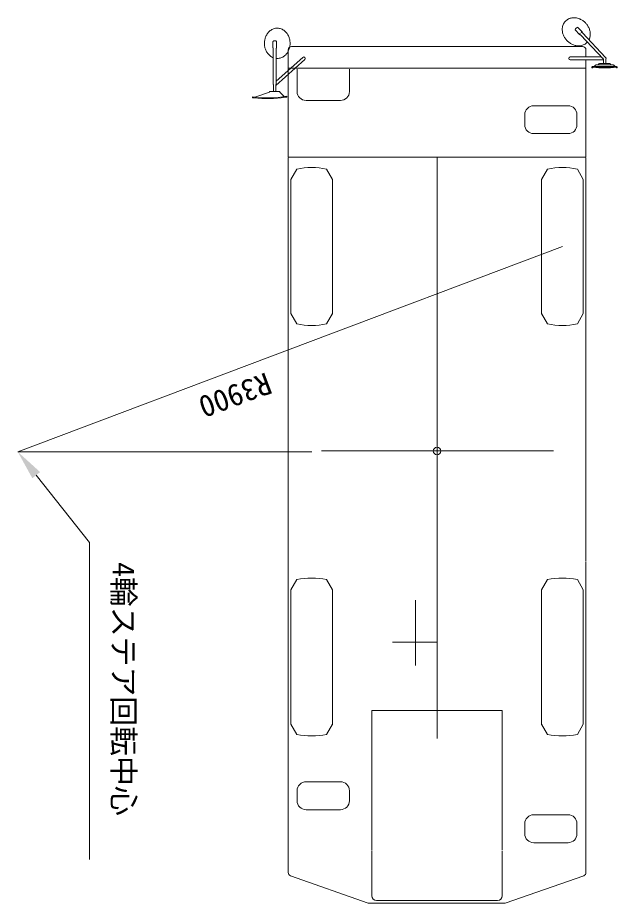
# Model space of a CAD drawing. Units: millimetres, scale not verified. Extents: x -32926 to 7352, y -3614 to 21331.
# Drawn here: x 3335 to 7352, y 14168 to 20100 of the extents above; entities that cross this region are included whole.
import ezdxf
from ezdxf.enums import TextEntityAlignment as Align

# ---------------------------------------------------------------- set-up
doc = ezdxf.new("R2010")
doc.units = ezdxf.units.MM
doc.header["$LTSCALE"] = 100
doc.header["$PDMODE"] = 32
doc.header["$PDSIZE"] = 50
doc.layers.add('0-0', color=7, linetype='Continuous', lineweight=18)
doc.styles.add('ＭＳ ゴシック', font='')
doc.styles.get('ＭＳ ゴシック').set_extended_font_data('MS Gothic')

msp = doc.modelspace()

# ---------------------------------------------------------------- linework, layer by layer
at = {"layer": '0-0'}
for p, q in [((6989.8, 20054), (6987.6, 20048)), ((6992.5, 20059.9), (6989.8, 20054)), ((6995.8, 20065.5), (6992.5, 20059.9)), ((6999.5, 20070.8), (6995.8, 20065.5)), ((7003.6, 20075.8), (6999.5, 20070.8)), ((7008.2, 20080.4), (7003.6, 20075.8)), ((7013.2, 20084.6), (7008.2, 20080.4)), ((7018.6, 20088.3), (7013.2, 20084.6)), ((7024.2, 20091.5), (7018.6, 20088.3)), ((7030.1, 20094.2), (7024.2, 20091.5)), ((7036.1, 20096.4), (7030.1, 20094.2)), ((7042.2, 20098.1), (7036.1, 20096.4)), ((7048.5, 20099.3), (7042.2, 20098.1)), ((7054.7, 20100.1), (7048.5, 20099.3)), ((7061, 20100.4), (7054.7, 20100.1)), ((7067.1, 20100.2), (7061, 20100.4)), ((7073.2, 20099.7), (7067.1, 20100.2)), ((7079.2, 20098.8), (7073.2, 20099.7)), ((7085.1, 20097.5), (7079.2, 20098.8)), ((7090.8, 20095.9), (7085.1, 20097.5)), ((7096.3, 20094), (7090.8, 20095.9)), ((7101.7, 20091.9), (7096.3, 20094)), ((7106.9, 20089.5), (7101.7, 20091.9)), ((7111.9, 20086.9), (7106.9, 20089.5)), ((7116.8, 20084), (7111.9, 20086.9)), ((7121.5, 20080.9), (7116.8, 20084)), ((7126, 20077.7), (7121.5, 20080.9)), ((7130.3, 20074.2), (7126, 20077.7)), ((7134.4, 20070.6), (7130.3, 20074.2)), ((7138.4, 20066.7), (7134.4, 20070.6)), ((7142.2, 20062.7), (7138.4, 20066.7)), ((7145.8, 20058.5), (7142.2, 20062.7)), ((7149.2, 20054.2), (7145.8, 20058.5)), ((7152.4, 20049.7), (7149.2, 20054.2)), ((5010.2, 19996.4), (5006.7, 19991.5)), ((5014, 20001.1), (5010.2, 19996.4)), ((5018.2, 20005.6), (5014, 20001.1)), ((5022.7, 20009.9), (5018.2, 20005.6)), ((5027.5, 20013.9), (5022.7, 20009.9)), ((5032.7, 20017.6), (5027.5, 20013.9)), ((5038.1, 20020.8), (5032.7, 20017.6)), ((5043.9, 20023.7), (5038.1, 20020.8)), ((5049.8, 20026.1), (5043.9, 20023.7)), ((5056, 20027.9), (5049.8, 20026.1)), ((5062.4, 20029.3), (5056, 20027.9)), ((5068.8, 20030), (5062.4, 20029.3)), ((5075.3, 20030.2), (5068.8, 20030)), ((5081.8, 20029.9), (5075.3, 20030.2)), ((5088.2, 20028.9), (5081.8, 20029.9)), ((5094.5, 20027.4), (5088.2, 20028.9)), ((5100.7, 20025.3), (5094.5, 20027.4)), ((5106.6, 20022.8), (5100.7, 20025.3)), ((5112.2, 20019.8), (5106.6, 20022.8)), ((5117.6, 20016.4), (5112.2, 20019.8)), ((5122.6, 20012.6), (5117.6, 20016.4)), ((5127.4, 20008.6), (5122.6, 20012.6)), ((5131.8, 20004.2), (5127.4, 20008.6)), ((5135.8, 19999.6), (5131.8, 20004.2)), ((5139.5, 19994.8), (5135.8, 19999.6)), ((5142.9, 19989.8), (5139.5, 19994.8)), ((6983.9, 20029.4), (6983.5, 20023.2)), ((6983.5, 20023.2), (6983.7, 20017)), ((6983.7, 20017), (6984.1, 20011)), ((6984.6, 20035.7), (6983.9, 20029.4)), ((6984.1, 20011), (6985, 20005)), ((6985.9, 20041.9), (6984.6, 20035.7)), ((6985, 20005), (6986.2, 19999.1)), ((6987.6, 20048), (6985.9, 20041.9)), ((6986.2, 19999.1), (6987.7, 19993.4)), ((6987.7, 19993.4), (6989.6, 19987.9)), ((7069, 20018.4), (7098.8, 19987.1)), ((7079.9, 20032.8), (7071.6, 20024.8)), ((7087.6, 20035.9), (7117.3, 20004.7)), ((7116.8, 20003.9), (7116.7, 20003.4)), ((7116.7, 20003.4), (7116.7, 20003)), ((7116.7, 20003), (7116.8, 20002.5)), ((7117, 20004.3), (7116.8, 20003.9)), ((7116.8, 20002.5), (7116.9, 20002)), ((7116.9, 20002), (7117, 20001.6)), ((7117.3, 20004.6), (7117, 20004.3)), ((7117, 20001.6), (7117.1, 20001.2)), ((7117.1, 20001.2), (7117.3, 20000.9)), ((7117.3, 20004.7), (7117.3, 20004.6)), ((7117.3, 20000.9), (7117.4, 20000.5)), ((7117.4, 20000.5), (7117.6, 20000.2)), ((7117.6, 20000.2), (7117.7, 20000)), ((7117.7, 20000), (7117.9, 19999.7)), ((7117.9, 19999.7), (7118, 19999.5)), ((7118, 19999.5), (7118.2, 19999.2)), ((7118.2, 19999.2), (7118.3, 19999)), ((7118.3, 19999), (7118.5, 19998.8)), ((7118.5, 19998.8), (7118.6, 19998.6)), ((7118.6, 19998.6), (7118.8, 19998.5)), ((7118.8, 19998.5), (7118.9, 19998.3)), ((7118.9, 19998.3), (7119.1, 19998.1)), ((7119.1, 19998.1), (7119.2, 19997.9)), ((7119.2, 19998), (7274.2, 19834.3)), ((7119.2, 19997.9), (7119.4, 19997.8)), ((7155.4, 20045), (7152.4, 20049.7)), ((7158.2, 20040.1), (7155.4, 20045)), ((7160.8, 20035), (7158.2, 20040.1)), ((7163.2, 20029.8), (7160.8, 20035)), ((7165.3, 20024.4), (7163.2, 20029.8)), ((7167.1, 20018.9), (7165.3, 20024.4)), ((7168.6, 20013.2), (7167.1, 20018.9)), ((7169.8, 20007.3), (7168.6, 20013.2)), ((7170.7, 20001.4), (7169.8, 20007.3)), ((7171.2, 19995.3), (7170.7, 20001.4)), ((7171.3, 19989.1), (7171.2, 19995.3)), ((4988.7, 19938), (4988.4, 19932.5)), ((4989.2, 19943.5), (4988.7, 19938)), ((4990, 19948.9), (4989.2, 19943.5)), ((4991.1, 19954.4), (4990, 19948.9)), ((4992.5, 19959.9), (4991.1, 19954.4)), ((4994.1, 19965.3), (4992.5, 19959.9)), ((4996, 19970.7), (4994.1, 19965.3)), ((4998.2, 19976), (4996, 19970.7)), ((5000.7, 19981.2), (4998.2, 19976)), ((5003.5, 19986.4), (5000.7, 19981.2)), ((5006.7, 19991.5), (5003.5, 19986.4)), ((5044.5, 19941.7), (5044.5, 19898.6)), ((5052.3, 19944.8), (5063.8, 19944.8)), ((5070.1, 19941.8), (5070.1, 19898.6)), ((5146, 19984.8), (5142.9, 19989.8)), ((5148.7, 19979.6), (5146, 19984.8)), ((5151.1, 19974.3), (5148.7, 19979.6)), ((5153.2, 19968.9), (5151.1, 19974.3)), ((5155, 19963.5), (5153.2, 19968.9)), ((5156.5, 19958.1), (5155, 19963.5)), ((5157.8, 19952.7), (5156.5, 19958.1)), ((5158.8, 19947.2), (5157.8, 19952.7)), ((5159.5, 19941.7), (5158.8, 19947.2)), ((5160, 19936.2), (5159.5, 19941.7)), ((5160.2, 19930.7), (5160, 19936.2)), ((6989.6, 19987.9), (6991.7, 19982.5)), ((6991.7, 19982.5), (6994, 19977.3)), ((6994, 19977.3), (6996.6, 19972.2)), ((6996.6, 19972.2), (6999.4, 19967.4)), ((6999.4, 19967.4), (7002.4, 19962.7)), ((7002.4, 19962.7), (7005.6, 19958.1)), ((7005.6, 19958.1), (7009, 19953.8)), ((7009, 19953.8), (7012.6, 19949.6)), ((7012.6, 19949.6), (7016.4, 19945.6)), ((7016.4, 19945.6), (7020.4, 19941.8)), ((7020.4, 19941.8), (7024.5, 19938.1)), ((7024.5, 19938.1), (7028.9, 19934.7)), ((7028.9, 19934.7), (7033.4, 19931.4)), ((7099.1, 19987.3), (7098.8, 19987.1)), ((7099.5, 19987.5), (7099.1, 19987.3)), ((7099.9, 19987.6), (7099.5, 19987.5)), ((7100.4, 19987.6), (7099.9, 19987.6)), ((7100.8, 19987.5), (7100.4, 19987.6)), ((7101.3, 19987.4), (7100.8, 19987.5)), ((7101.7, 19987.3), (7101.3, 19987.4)), ((7102.1, 19987.1), (7101.7, 19987.3)), ((7102.4, 19987), (7102.1, 19987.1)), ((7102.7, 19986.8), (7102.4, 19987)), ((7103, 19986.6), (7102.7, 19986.8)), ((7103.3, 19986.5), (7103, 19986.6)), ((7103.5, 19986.3), (7103.3, 19986.5)), ((7103.8, 19986.2), (7103.5, 19986.3)), ((7104, 19986), (7103.8, 19986.2)), ((7104.2, 19985.8), (7104, 19986)), ((7104.4, 19985.7), (7104.2, 19985.8)), ((7104.6, 19985.5), (7104.4, 19985.7)), ((7104.7, 19985.4), (7104.6, 19985.5)), ((7104.9, 19985.2), (7104.7, 19985.4)), ((7105.1, 19985.1), (7104.9, 19985.2)), ((7105.2, 19984.9), (7105.1, 19985.1)), ((7105.4, 19984.8), (7105.2, 19984.9)), ((7105.5, 19984.6), (7105.4, 19984.8)), ((7105.5, 19984.6), (7259.3, 19822.3)), ((7146.6, 19931.9), (7151.2, 19936.4)), ((7162.3, 19952.4), (7165, 19958.3)), ((7165, 19958.3), (7167.3, 19964.3)), ((7167.3, 19964.3), (7169, 19970.5)), ((7169, 19970.5), (7170.2, 19976.7)), ((7170.2, 19976.7), (7171, 19982.9)), ((7171, 19982.9), (7171.3, 19989.1)), ((4988.4, 19932.5), (4988.3, 19926.9)), ((4988.3, 19926.9), (4988.5, 19921.4)), ((4988.5, 19921.4), (4989, 19915.9)), ((4989, 19915.9), (4989.7, 19910.4)), ((4989.7, 19910.4), (4990.7, 19905)), ((4990.7, 19905), (4992, 19899.5)), ((4992, 19899.5), (4993.5, 19894.1)), ((4993.5, 19894.1), (4995.3, 19888.7)), ((4995.3, 19888.7), (4997.4, 19883.3)), ((4997.4, 19883.3), (4999.8, 19878)), ((4999.8, 19878), (5002.5, 19872.9)), ((5044.5, 19898.6), (5044.6, 19898.6)), ((5045, 19898.6), (5044.6, 19898.6)), ((5045.4, 19898.4), (5045, 19898.6)), ((5045.8, 19898.1), (5045.4, 19898.4)), ((5046.1, 19897.8), (5045.8, 19898.1)), ((5046.4, 19897.4), (5046.1, 19897.8)), ((5046.7, 19897.1), (5046.4, 19897.4)), ((5046.9, 19896.7), (5046.7, 19897.1)), ((5047, 19896.3), (5046.9, 19896.7)), ((5047.2, 19895.9), (5047, 19896.3)), ((5047.3, 19895.6), (5047.2, 19895.9)), ((5047.4, 19895.2), (5047.3, 19895.6)), ((5047.5, 19894.9), (5047.4, 19895.2)), ((5047.5, 19894.6), (5047.5, 19894.9)), ((5047.6, 19894.3), (5047.5, 19894.6)), ((5047.6, 19894.1), (5047.6, 19894.3)), ((5047.7, 19893.8), (5047.6, 19894.1)), ((5047.7, 19893.6), (5047.7, 19893.8)), ((5047.7, 19893.3), (5047.7, 19893.6)), ((5047.7, 19893.1), (5047.7, 19893.3)), ((5047.7, 19892.9), (5047.7, 19893.1)), ((5047.8, 19892.7), (5047.7, 19892.9)), ((5047.8, 19892.4), (5047.8, 19892.7)), ((5047.8, 19892.2), (5047.8, 19892.4)), ((5047.8, 19892.2), (5047.8, 19653.3)), ((5067, 19893.8), (5066.9, 19893.6)), ((5066.9, 19893.6), (5066.9, 19893.3)), ((5066.9, 19893.3), (5066.9, 19893.1)), ((5066.9, 19893.1), (5066.9, 19892.9)), ((5066.9, 19892.9), (5066.9, 19892.7)), ((5066.9, 19892.7), (5066.9, 19892.4)), ((5066.9, 19892.4), (5066.9, 19892.2)), ((5066.9, 19892.2), (5066.9, 19652.8)), ((5067.1, 19894.6), (5067, 19894.3)), ((5067, 19894.3), (5067, 19894.1)), ((5067, 19894.1), (5067, 19893.8)), ((5067.2, 19894.9), (5067.1, 19894.6)), ((5067.3, 19895.6), (5067.2, 19895.2)), ((5067.2, 19895.2), (5067.2, 19894.9)), ((5067.5, 19895.9), (5067.3, 19895.6)), ((5067.4, 19898.6), (5067.5, 19898.6)), ((5067.6, 19896.3), (5067.5, 19895.9)), ((5067.8, 19896.6), (5067.6, 19896.3)), ((5068, 19897), (5067.8, 19896.6)), ((5068.2, 19897.4), (5068, 19897)), ((5068.5, 19897.8), (5068.2, 19897.4)), ((5068.8, 19898.1), (5068.5, 19897.8)), ((5069.2, 19898.4), (5068.8, 19898.1)), ((5069.6, 19898.5), (5069.2, 19898.4)), ((5070.1, 19898.6), (5069.6, 19898.5)), ((5145.1, 19871.2), (5147.9, 19876.4)), ((5147.9, 19876.4), (5150.4, 19881.6)), ((5150.4, 19881.6), (5152.6, 19886.9)), ((5152.6, 19886.9), (5154.5, 19892.3)), ((5154.5, 19892.3), (5156.1, 19897.7)), ((5156.1, 19897.7), (5157.5, 19903.2)), ((5157.5, 19903.2), (5158.5, 19908.7)), ((5158.5, 19908.7), (5159.3, 19914.2)), ((5159.3, 19914.2), (5159.9, 19919.7)), ((5159.9, 19919.7), (5160.2, 19925.2)), ((5160.2, 19925.2), (5160.2, 19930.7)), ((7120, 19907.8), (5169.6, 19907.8)), ((7033.4, 19931.4), (7038, 19928.3)), ((7038, 19928.3), (7042.9, 19925.5)), ((7042.9, 19925.5), (7047.9, 19922.8)), ((7047.9, 19922.8), (7053.1, 19920.4)), ((7053.1, 19920.4), (7058.5, 19918.3)), ((7058.5, 19918.3), (7064, 19916.4)), ((7064, 19916.4), (7069.7, 19914.8)), ((7069.7, 19914.8), (7075.6, 19913.5)), ((7075.6, 19913.5), (7081.6, 19912.6)), ((7081.6, 19912.6), (7087.7, 19912.1)), ((7087.7, 19912.1), (7093.8, 19911.9)), ((7093.8, 19911.9), (7100.1, 19912.2)), ((7100.1, 19912.2), (7106.3, 19913)), ((7106.3, 19913), (7112.6, 19914.2)), ((7112.6, 19914.2), (7118.7, 19915.9)), ((7118.7, 19915.9), (7124.7, 19918.1)), ((7124.7, 19918.1), (7130.6, 19920.8)), ((7130.6, 19920.8), (7136.2, 19924)), ((7136.2, 19924), (7141.6, 19927.7)), ((7141.6, 19927.7), (7146.6, 19931.9)), ((7142.3, 19885.5), (7142.3, 19880.6)), ((7142.3, 19837.3), (7142.3, 19885.5)), ((5002.5, 19872.9), (5005.6, 19867.8)), ((5005.6, 19867.8), (5008.9, 19862.8)), ((5008.9, 19862.8), (5012.6, 19858)), ((5012.6, 19858), (5016.7, 19853.4)), ((5016.7, 19853.4), (5021.1, 19849)), ((5021.1, 19849), (5025.8, 19844.9)), ((5025.8, 19844.9), (5030.9, 19841.2)), ((5030.9, 19841.2), (5036.2, 19837.7)), ((5036.2, 19837.7), (5041.9, 19834.7)), ((5041.9, 19834.7), (5047.8, 19832.2)), ((5065.3, 19647.1), (5258.7, 19820.6)), ((5066.9, 19674.2), (5245.9, 19834.9)), ((5066.9, 19827.6), (5073.4, 19827.3)), ((5073.4, 19827.3), (5079.9, 19827.5)), ((5079.9, 19827.5), (5086.3, 19828.3)), ((5086.3, 19828.3), (5092.6, 19829.6)), ((5092.6, 19829.6), (5098.8, 19831.5)), ((5098.8, 19831.5), (5104.8, 19833.9)), ((5104.8, 19833.9), (5110.5, 19836.7)), ((5110.5, 19836.7), (5116, 19840)), ((5116, 19840), (5121.2, 19843.7)), ((5121.2, 19843.7), (5126, 19847.7)), ((5126, 19847.7), (5130.5, 19852)), ((5130.5, 19852), (5134.6, 19856.5)), ((5134.6, 19856.5), (5138.4, 19861.2)), ((5138.4, 19861.2), (5141.9, 19866.1)), ((5141.9, 19866.1), (5145.1, 19871.2)), ((7245.1, 19837.3), (7036.9, 19837.3)), ((7259.3, 19818.2), (7037.3, 19818.2)), ((7142.3, 19818.2), (7142.3, 19762.8)), ((7259.3, 19822.5), (7259.3, 19793.7)), ((7275.3, 19822.5), (7275.3, 19793.7)), ((5165.6, 19762.8), (5147.3, 19762.8)), ((5147.3, 19762.8), (5147.3, 19165.8)), ((6584.8, 19762.8), (6182.1, 19762.8)), ((7142.3, 19762.8), (7142.3, 19165.8)), ((7182.3, 19768.7), (7182.3, 19765.7)), ((7182.3, 19765.7), (7187.3, 19765.7)), ((7187.3, 19773.7), (7267.3, 19773.7)), ((7190.3, 19768.7), (7267.3, 19768.7)), ((7205.8, 19782.3), (7197.3, 19773.7)), ((7209.4, 19783.7), (7325.2, 19783.7)), ((7227.3, 19788.7), (7227.3, 19783.7)), ((7232.3, 19793.7), (7302.3, 19793.7)), ((7267.3, 19773.7), (7347.3, 19773.7)), ((7267.3, 19768.7), (7344.3, 19768.7)), ((7307.3, 19788.7), (7307.3, 19783.7)), ((7328.8, 19782.3), (7337.3, 19773.7)), ((7347.3, 19765.7), (7352.3, 19765.7)), ((7352.3, 19768.7), (7352.3, 19765.7)), ((5147.3, 19755.8), (5147.3, 19746.4)), ((5207.3, 19755.8), (5207.3, 19605.8)), ((5557.3, 19755.8), (5557.3, 19605.8)), ((5049.3, 19652.7), (5049.3, 19605.8)), ((5065.3, 19652.8), (5065.3, 19605.8)), ((5022.3, 19600.7), (4923.6, 19567.8)), ((5022.3, 19605.8), (5022.3, 19600.7)), ((5022.3, 19605.8), (5092.3, 19605.8)), ((5092.3, 19605.8), (5092.3, 19600.7)), ((5092.3, 19600.7), (5119.7, 19571.6)), ((4907.3, 19569.8), (4907.3, 19563.5)), ((4917.3, 19563.5), (4907.3, 19563.5)), ((5137.3, 19567.7), (5127.3, 19567.7)), ((5137.3, 19574.5), (5137.3, 19567.7)), ((5497.3, 19545.8), (5267.3, 19545.8)), ((6792.3, 19510.8), (7022.3, 19510.8)), ((6732.3, 19450.8), (6732.3, 19383.8)), ((7082.3, 19450.8), (7082.3, 19383.8)), ((6792.3, 19323.8), (7022.3, 19323.8)), ((7142.3, 19165.8), (5147.3, 19165.8)), ((5147.3, 19162.8), (5147.3, 14373.6)), ((6144.8, 19165.8), (6144.8, 15272.5)), ((7142.3, 19162.8), (7142.3, 17927.8)), ((5165, 19017.5), (5205, 19086.7)), ((5404.7, 19086.7), (5444.6, 19017.6)), ((7124.6, 19017.5), (7084.7, 19086.7)), ((5165, 19017.5), (5165, 18118)), ((5444.6, 19017.6), (5444.6, 18114.2)), ((7124.6, 19017.5), (7124.6, 18118)), ((6984.8, 18567.8), (3335.2, 17192.8)), ((5165, 18118), (5205, 18048.8)), ((5404.7, 18048.8), (5444.6, 18118)), ((6884.9, 18048.8), (6845, 18118)), ((7124.6, 18118), (7084.7, 18048.8)), ((7142.3, 17924.8), (7142.3, 16460.8)), ((5304.8, 17192.8), (3335.2, 17192.8)), ((6923.9, 17197.8), (5370.8, 17197.8)), ((3459.2, 17035.9), (3816.2, 16584.1)), ((3816.2, 16584.1), (3816.2, 14461.8)), ((7142.3, 14373.6), (7142.3, 16457.8)), ((5165, 16267.5), (5205, 16336.7)), ((5404.7, 16336.7), (5444.6, 16267.6)), ((7124.6, 16267.5), (7084.7, 16336.7)), ((5165, 16267.5), (5165, 15368)), ((5444.6, 16267.6), (5444.6, 15364.2)), ((7124.6, 16267.5), (7124.6, 15368)), ((5999.8, 16198.4), (5999.8, 15760.3)), ((6144.8, 15917.8), (5846.6, 15917.8)), ((6581.4, 15458.9), (5708.2, 15458.9)), ((5708.2, 15458.9), (5708.2, 14521.2)), ((6581.4, 15458.9), (6581.4, 14523.8)), ((5165, 15368), (5205, 15298.8)), ((5404.7, 15298.8), (5444.6, 15368)), ((6884.9, 15298.8), (6845, 15368)), ((7124.6, 15368), (7084.7, 15298.8)), ((5497.3, 14981.8), (5267.3, 14981.8)), ((5207.3, 14854.8), (5207.3, 14921.8)), ((5557.3, 14854.8), (5557.3, 14921.8)), ((5497.3, 14794.8), (5267.3, 14794.8)), ((6792.3, 14760.8), (7022.3, 14760.8)), ((6732.3, 14700.8), (6732.3, 14633.8)), ((7082.3, 14700.8), (7082.3, 14633.8)), ((6792.3, 14573.8), (7022.3, 14573.8)), ((5708.2, 14516.8), (5708.2, 14217.5)), ((6581.4, 14516.9), (6581.4, 14217.5)), ((5683.7, 14169), (5162.2, 14352.5)), ((6602.2, 14167.7), (7127.4, 14352.5)), ((6550.2, 14186.2), (5739.4, 14186.2)), ((5683.7, 14169), (6602.2, 14167.7))]:
    msp.add_line(p, q, dxfattribs=at)
for points in [[(7100.7, 19988.9), (7100.7, 19988.9), (7098.8, 19987.1)], [(7142.3, 19762.8), (5147.3, 19762.8), (5147.3, 19885.5)], [(6884.9, 19086.7), (6845, 19017.6), (6845, 18114.2)], [(6884.9, 16336.7), (6845, 16267.6), (6845, 15364.2)]]:
    msp.add_lwpolyline(points, dxfattribs=at)
for centre, radius, start, end in [((7077.1, 20019), 8.13, 133.50003, 184.16321), ((7082.4, 20019.3), 11.5, 133.50003, 175.46259), ((7082.4, 20019.3), 11.5, 133.50003, 175.46259), ((7087.8, 20024.5), 11.5, 90.86179, 133.49998), ((7087.8, 20024.5), 11.5, 90.86179, 133.49998), ((7087.8, 20024.5), 11.5, 90.86179, 133.49998), ((7112, 19988.1), 11.5, 133.50003, 175.46259), ((7117.4, 19993.3), 11.5, 90.86179, 133.49998), ((5052.3, 19933.3), 11.5, 90.00009, 132.63828), ((5052.3, 19933.3), 11.5, 90.00009, 132.63828), ((5052.3, 19933.3), 11.5, 90.00009, 132.63828), ((5063.8, 19936.6), 8.13, 39.33679, 89.99996), ((5169.6, 19885.5), 22.3, 90, 180), ((7120, 19885.5), 22.3, 359.99998, 89.99996), ((5252.3, 19827.8), 9.55, 311.9046, 131.90459), ((7037.3, 19827.8), 9.55, 92.6937, 269.99999), ((7267.3, 19827.7), 9.55, 122.98977, 123.71454), ((7267.3, 19827.7), 9.55, 326.89618, 43.44459), ((7187.3, 19768.7), 5, 90.00014, 180.00007), ((7190.3, 19765.7), 3, 90.00014, 180.00007), ((7267.3, 20406.3), 642.6, 263.01564, 276.98494), ((7209.4, 19778.7), 5, 90.03916, 135.02776), ((7232.3, 19788.7), 5, 89.99996, 179.99995), ((7302.3, 19788.7), 5, 0.00004, 89.99996), ((7325.2, 19778.7), 5, 45.00213, 90.00302), ((7344.3, 19765.7), 3, 0.00004, 89.99996), ((7347.3, 19768.7), 5, 0.00004, 89.99996), ((5267.3, 19605.8), 60, 180.00002, 270), ((5497.3, 19605.8), 60, 270, 359.99998), ((5007.3, 20313.2), 750.1, 262.3376, 279.97943), ((5007.3, 20313.2), 755.1, 263.1535, 279.14325), ((6792.3, 19450.8), 60, 90.00004, 180.00002), ((7022.3, 19450.8), 60, 359.99998, 89.99996), ((6792.3, 19383.8), 60, 180.00002, 269.99996), ((7022.3, 19383.8), 60, 269.99996, 359.99998), ((5304.8, 18592.4), 504.3, 78.57843, 101.42159), ((6984.8, 18592.4), 504.3, 78.57841, 101.42157), ((5304.8, 18543.1), 504.3, 258.57841, 281.42157), ((6984.8, 18543.1), 504.3, 258.57843, 281.42159), ((5304.8, 15842.4), 504.3, 78.57843, 101.42159), ((6984.8, 15842.4), 504.3, 78.57841, 101.42157), ((5304.8, 15793.1), 504.3, 258.57841, 281.42157), ((6984.8, 15793.1), 504.3, 258.57843, 281.42159), ((5267.3, 14921.8), 60, 89.99996, 179.99998), ((5497.3, 14921.8), 60, 0.00002, 89.99996), ((5267.3, 14854.8), 60, 179.99998, 269.99996), ((5497.3, 14854.8), 60, 270.00004, 0.00002), ((6792.3, 14700.8), 60, 90.00004, 180.00002), ((7022.3, 14700.8), 60, 359.99998, 89.99996), ((6792.3, 14633.8), 60, 180.00002, 269.99996), ((7022.3, 14633.8), 60, 269.99996, 359.99998), ((5169.6, 14373.6), 22.3, 180.00002, 250.61557), ((7120, 14373.6), 22.3, 289.38459, 359.99998), ((5739.8, 14217.8), 31.6, 180.42464, 269.34125), ((6549.8, 14217.8), 31.6, 270.6595, 359.57416)]:
    msp.add_arc(centre, radius, start, end, dxfattribs=at)
msp.add_point((6144.8, 17197.8), dxfattribs=at)
msp.add_solid([(3433.1, 17015.2), (3485.4, 17056.5), (3335.2, 17192.8)], dxfattribs=at)

# ---------------------------------------------------------------- texts
at = {"layer": '0-0', "style": 'ＭＳ ゴシック'}
for s, rotation, p in [('R3900', 200.6, (4984.6, 17767.9)), ('4輪ステア回転中心', 270, (3927.9, 16453.7))]:
    msp.add_text(s, height=146.6, rotation=rotation, dxfattribs=at).set_placement(p, align=Align.BOTTOM_LEFT)

doc.saveas('drawing.dxf')
